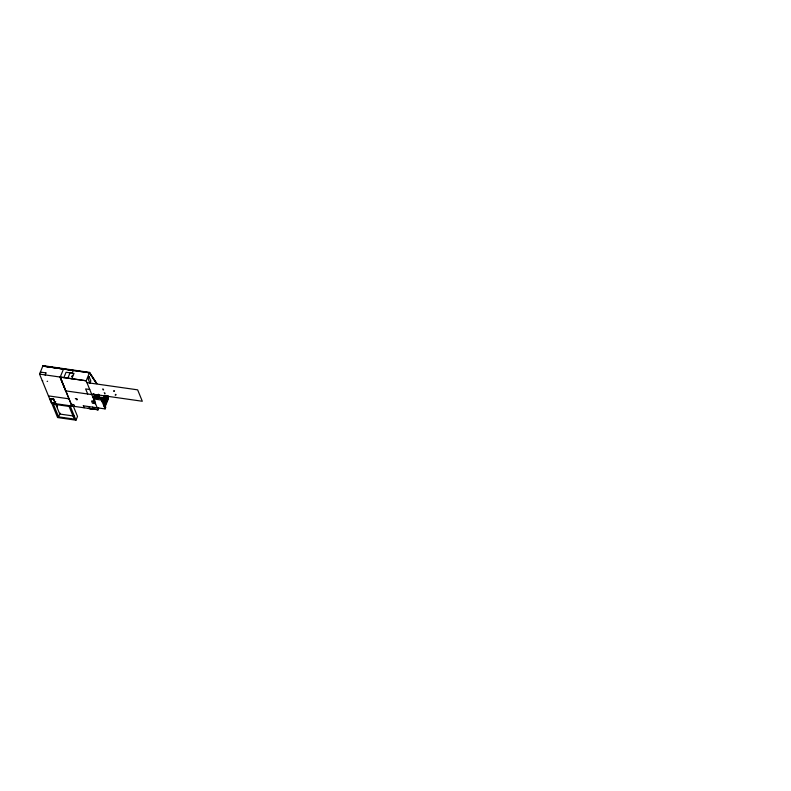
<?xml version="1.0" encoding="UTF-8"?>
<svg xmlns="http://www.w3.org/2000/svg" width="791" height="791" viewBox="0 0 791 791"><rect width="100%" height="100%" fill="white"/><g stroke="black" fill="none" stroke-linecap="round" stroke-linejoin="round"><path stroke-width="1.19" d="M76.5 399.524L76.974 399.92L76.856 399.386M76.806 399.297L76.094 398.674L77.014 399.02M98.667 407.968L98.035 409.797L51.375 403.074L39.55 374.103L43.001 365.64L89.601 372.413L96.878 383.655L89.482 372.779L42.823 366.035L63.517 369.071L60.225 377.06L65.762 390.853M89.601 372.413L86.179 380.807L98.035 409.797M40.727 372.64A4.163 1.602 -81.9 0 0 40.381 372.086L45.848 372.868L45.265 375.498M91.825 394.58L65.643 390.873L60.017 377.03L71.951 406.02L60.225 377.06M63.873 377.614L66.068 372.274L73.998 373.411L71.793 378.751M55.113 403.242L53.491 399.277L50.248 398.812L51.87 402.777L55.113 403.242L55.736 401.729M67.838 378.187L70.033 372.848M72.199 372.739L73.128 370.89M58.583 416.867L53.402 404.181L69.094 406.426L74.275 419.111L58.583 416.867L60.116 413.149M86.911 382.617L137.644 389.844L142.301 401.255L91.588 394.007M51.692 403.113L57.585 417.549L75.985 420.179L77.518 416.462L73.434 406.465M87.722 394.027L85.636 388.935L89.749 389.488M84.083 407.751L83.391 405.565M101.762 399.168L100.902 398.091L92.962 397.359L100.744 398.476L101.396 400.058L102.158 398.466L93.654 397.26M93.753 400.493L92.933 401.205L94.01 403.034M96.255 394.877L95.207 397.408L93.664 393.621M96.502 394.788L95.197 397.962L93.476 393.75M94.623 401.442L95.543 403.677L92.458 403.232L91.548 400.997L94.623 401.442L94.95 400.661M96.047 397.992L97.194 395.223L98.104 397.448M104.58 395.302L102.049 401.433L103.413 401.62L105.974 395.401M103.433 399.317L104.827 395.915M106.231 396.014L103.661 402.243L102.306 402.055M105.074 403.351L106.478 399.949M107.705 395.797A4.271 1.651 -81.9 0 1 108.031 398.348L105.035 405.605L103.68 405.417L106.666 398.15L106.943 398.822L99.053 397.695L97.866 394.778M83.292 405.813L105.104 408.907L105.767 407.306L104.995 405.427M75.718 398.684L75.303 398.526M71.694 372.69L72.317 372.848M42.843 366.114L89.482 372.779L95.701 382.508M39.55 374.103L86.189 380.778L60.007 377.06M42.279 380.778L42.773 380.857M47.134 381.48L47.608 381.232M108.031 398.348L98.786 397.023A4.271 1.651 -81.9 0 0 98.321 394.195M93.605 398.941L101.495 400.068L105.104 408.907M76.826 399.198L76.163 398.901M48.439 395.886L69.044 398.832M103.947 406.08L105.312 406.277L108.308 399.01A5.497 2.116 -81.9 0 0 108.06 395.826M71.249 404.28L73.899 404.656L74.611 406.396M74.235 416.106L59.75 414.039L55.429 403.469M67.69 369.664L72.06 370.297M102.158 398.466L102.959 400.454M103.423 401.571L104.61 404.478M93.12 396.973L93.437 397.774M92.557 407.138L93.368 409.125M89.264 406.673L90.075 408.65M70.092 405.753L75.985 420.179M56.23 403.637L57.525 406.801M98.816 394.511A5.497 2.116 -81.9 0 1 98.934 395.045L99.023 395.648A5.497 2.116 -81.9 0 1 99.053 397.695M45.848 372.868A4.163 1.602 -81.9 0 1 45.977 373.016M115.743 395.253A1.315 1.137 29.1 0 1 115.15 394.986M116.109 394.6A1.315 1.137 29.1 0 1 115.506 394.333M114.537 390.813A1.315 1.137 29.1 0 1 113.944 390.546M114.181 391.456A1.315 1.137 29.1 0 1 113.588 391.189M105.163 393.7A1.315 1.018 -22.2 0 1 104.57 393.611M104.817 392.84A1.315 1.018 -22.2 0 1 104.214 392.751M103.265 389.053A1.315 1.018 -22.2 0 1 102.672 388.964M103.621 389.914A1.315 1.018 -22.2 0 1 103.018 389.825M72.545 375.379L72.011 376.674L72.545 375.379M89.076 376.654L88.157 378.889L89.917 383.2L90.836 380.965L89.076 376.654M97.975 409.649L88.019 408.364L97.975 409.649M53.729 399.119L49.833 398.555L51.633 402.945L55.528 403.499L53.729 399.119"/></g></svg>
